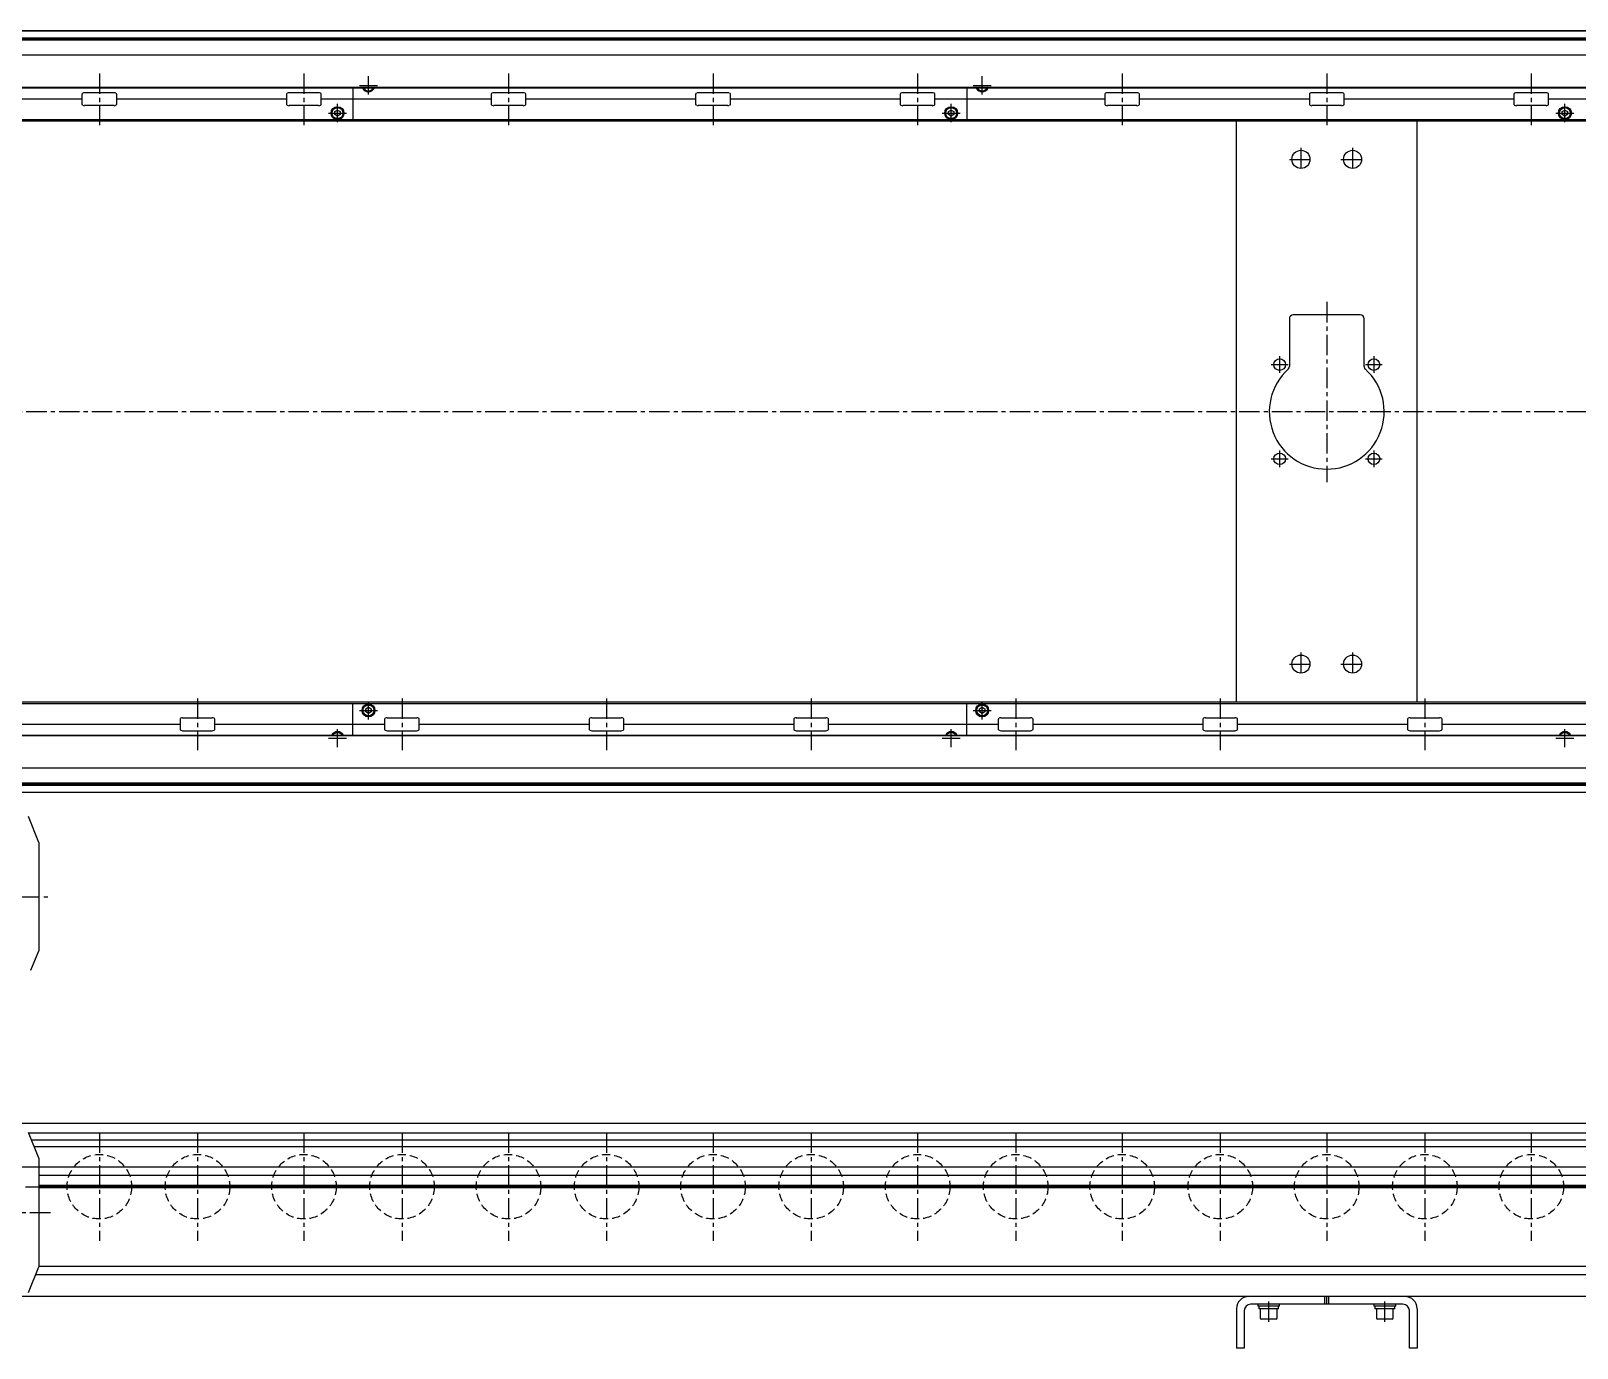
# Model space of a CAD drawing. Extents: x -10 to 3757, y -8 to 1101.
# Drawn here: x 676 to 1874, y 28 to 1048 of the extents above; entities that cross this region are included whole.
import ezdxf

# ---------------------------------------------------------------- set-up
doc = ezdxf.new("R2010")
doc.units = 0
doc.header["$LTSCALE"] = 0.5
doc.linetypes.add('CENTER', pattern=[50.8, 31.75, -6.35, 6.35, -6.35])
doc.linetypes.add('DASHED', pattern=[19.05, 12.7, -6.35])
for name, color, linetype in [('MSM_CENTER', 1, 'CENTER'), ('MSM_CONTINUOUS', 7, 'CONTINUOUS'), ('MSM_DASHED', 4, 'DASHED')]:
    doc.layers.add(name, color=color, linetype=linetype)

msp = doc.modelspace()

# ---------------------------------------------------------------- linework, layer by layer
at = {"layer": 'MSM_CENTER'}
for p, q in [((729.3, 1015.5), (729.3, 975.5)), ((887.8, 1015.5), (887.8, 975.5)), ((937.8, 999.2), (937.8, 1013.3)), ((1046.3, 1015.5), (1046.3, 975.5)), ((1204.8, 1015.5), (1204.8, 975.5)), ((1363.3, 1015.5), (1363.3, 975.5)), ((1413.3, 999.2), (1413.3, 1013.3)), ((1521.8, 1015.5), (1521.8, 975.5)), ((1680.3, 1015.5), (1680.3, 975.5)), ((1838.8, 1015.5), (1838.8, 975.5)), ((930.8, 1006.2), (944.8, 1006.2)), ((1406.3, 1006.2), (1420.3, 1006.2)), ((906.8, 984.7), (920.8, 984.7)), ((913.8, 977.7), (913.8, 991.8)), ((1382.3, 984.7), (1396.3, 984.7)), ((1389.3, 977.7), (1389.3, 991.8)), ((1857.8, 984.7), (1871.8, 984.7)), ((1864.8, 977.7), (1864.8, 991.8)), ((1651.3, 948.9), (1669.3, 948.9)), ((1660.3, 957.9), (1660.3, 939.9)), ((1691.3, 948.9), (1709.3, 948.9)), ((1700.3, 957.9), (1700.3, 939.9)), ((1680.3, 838.4), (1680.3, 698.9)), ((1643.8, 796.4), (1643.8, 783.4)), ((1716.8, 796.4), (1716.8, 783.4)), ((1637.3, 789.9), (1650.3, 789.9)), ((1710.3, 789.9), (1723.3, 789.9)), ((2999.9, 753.4), (359.8, 753.4)), ((1643.8, 723.4), (1643.8, 710.4)), ((1716.8, 723.4), (1716.8, 710.4)), ((1637.3, 716.9), (1650.3, 716.9)), ((1710.3, 716.9), (1723.3, 716.9)), ((1660.3, 566.9), (1660.3, 548.9)), ((1700.3, 566.9), (1700.3, 548.9)), ((1651.3, 557.9), (1669.3, 557.9)), ((1691.3, 557.9), (1709.3, 557.9)), ((805.3, 531.3), (805.3, 491.3)), ((937.8, 515), (937.8, 529)), ((963.8, 531.3), (963.8, 491.3)), ((1122.3, 531.3), (1122.3, 491.3)), ((1280.8, 531.3), (1280.8, 491.3)), ((1413.3, 515), (1413.3, 529)), ((1439.3, 531.3), (1439.3, 491.3)), ((1597.8, 531.3), (1597.8, 491.3)), ((1756.3, 531.3), (1756.3, 491.3)), ((930.8, 522), (944.8, 522)), ((1406.3, 522), (1420.3, 522)), ((913.8, 493.5), (913.8, 507.5)), ((1389.3, 493.5), (1389.3, 507.5)), ((1864.8, 493.5), (1864.8, 507.5)), ((906.8, 500.5), (920.8, 500.5)), ((1382.3, 500.5), (1396.3, 500.5)), ((1857.8, 500.5), (1871.8, 500.5)), ((362.3, 377.7), (692.3, 377.7)), ((729.3, 195), (729.3, 111)), ((805.3, 195), (805.3, 111)), ((887.8, 195), (887.8, 111)), ((963.8, 195), (963.8, 111)), ((1046.3, 195), (1046.3, 111)), ((1122.3, 195), (1122.3, 111)), ((1204.8, 195), (1204.8, 111)), ((1280.8, 195), (1280.8, 111)), ((1363.3, 195), (1363.3, 111)), ((1439.3, 195), (1439.3, 111)), ((1521.8, 195), (1521.8, 111)), ((1597.8, 195), (1597.8, 111)), ((1680.3, 195), (1680.3, 111)), ((1756.3, 195), (1756.3, 111)), ((1838.8, 195), (1838.8, 111)), ((367.3, 153), (2990.3, 153)), ((472.3, 133), (692.3, 133)), ((1635.3, 48.4), (1635.3, 64)), ((1725.3, 48.4), (1725.3, 64))]:
    msp.add_line(p, q, dxfattribs=at)
at = {"layer": 'MSM_CONTINUOUS'}
for p, q in [((2989.9, 1048.4), (370.7, 1048.4)), ((2988.3, 1048.3), (372.3, 1048.3)), ((2963.6, 1042.9), (396.9, 1042.9)), ((2963.6, 1041.2), (396.9, 1041.2)), ((2963.5, 1042), (397, 1042)), ((2988.3, 1029.5), (372.3, 1029.5)), ((2988.3, 1004.1), (372.3, 1004.1)), ((2988.3, 1004.5), (422.3, 1004.5)), ((715.8, 995.5), (584.2, 995.5)), ((715.8, 999.5), (715.8, 991.5)), ((740.7, 1000.5), (717.8, 1000.5)), ((742.7, 991.5), (742.7, 999.5)), ((874.3, 995.5), (742.7, 995.5)), ((874.3, 999.5), (874.3, 991.5)), ((899.2, 1000.5), (876.3, 1000.5)), ((901.2, 991.5), (901.2, 999.5)), ((1032.8, 995.5), (901.2, 995.5)), ((925.8, 1004.1), (925.8, 979.4)), ((937.8, 1003.9), (937.4, 1004.1)), ((938.1, 1004.1), (937.8, 1003.9)), ((1032.8, 999.5), (1032.8, 991.5)), ((1057.7, 1000.5), (1034.8, 1000.5)), ((1059.7, 991.5), (1059.7, 999.5)), ((1191.3, 995.5), (1059.7, 995.5)), ((1191.3, 999.5), (1191.3, 991.5)), ((1216.2, 1000.5), (1193.3, 1000.5)), ((1218.2, 991.5), (1218.2, 999.5)), ((1349.8, 995.5), (1218.2, 995.5)), ((1349.8, 999.5), (1349.8, 991.5)), ((1374.7, 1000.5), (1351.8, 1000.5)), ((1376.7, 991.5), (1376.7, 999.5)), ((1508.3, 995.5), (1376.7, 995.5)), ((1401.3, 1004.1), (1401.3, 979.4)), ((1413.3, 1003.9), (1412.9, 1004.1)), ((1413.6, 1004.1), (1413.3, 1003.9)), ((1508.3, 999.5), (1508.3, 991.5)), ((1533.2, 1000.5), (1510.3, 1000.5)), ((1535.2, 991.5), (1535.2, 999.5)), ((1666.8, 995.5), (1535.2, 995.5)), ((1666.8, 999.5), (1666.8, 991.5)), ((1691.7, 1000.5), (1668.8, 1000.5)), ((1693.7, 991.5), (1693.7, 999.5)), ((1825.3, 995.5), (1693.7, 995.5)), ((1825.3, 999.5), (1825.3, 991.5)), ((1850.2, 1000.5), (1827.3, 1000.5)), ((1852.2, 991.5), (1852.2, 999.5)), ((1983.8, 995.5), (1852.2, 995.5)), ((740.7, 990.5), (717.8, 990.5)), ((899.2, 990.5), (876.3, 990.5)), ((911.8, 985.9), (913.8, 987.1)), ((911.8, 983.6), (911.8, 985.9)), ((913.8, 982.4), (911.8, 983.6)), ((913.8, 987.1), (915.8, 985.9)), ((915.8, 983.6), (913.8, 982.4)), ((915.8, 985.9), (915.8, 983.6)), ((1057.7, 990.5), (1034.8, 990.5)), ((1216.2, 990.5), (1193.3, 990.5)), ((1374.7, 990.5), (1351.8, 990.5)), ((1387.3, 985.9), (1389.3, 987.1)), ((1387.3, 983.6), (1387.3, 985.9)), ((1389.3, 982.4), (1387.3, 983.6)), ((1389.3, 987.1), (1391.3, 985.9)), ((1391.3, 983.6), (1389.3, 982.4)), ((1391.3, 985.9), (1391.3, 983.6)), ((1533.2, 990.5), (1510.3, 990.5)), ((1691.7, 990.5), (1668.8, 990.5)), ((1850.2, 990.5), (1827.3, 990.5)), ((1862.8, 985.9), (1864.8, 987.1)), ((1862.8, 983.6), (1862.8, 985.9)), ((1864.8, 982.4), (1862.8, 983.6)), ((1864.8, 987.1), (1866.8, 985.9)), ((1866.8, 983.6), (1864.8, 982.4)), ((1866.8, 985.9), (1866.8, 983.6)), ((2986.3, 979.4), (450.3, 979.4)), ((2989.9, 978.4), (450.3, 978.4)), ((1610.3, 528.4), (1610.3, 978.4)), ((1750.3, 528.4), (1750.3, 978.4)), ((1706.3, 828.4), (1654.3, 828.4)), ((1651.3, 825.4), (1651.3, 788.5)), ((1709.3, 788.5), (1709.3, 825.4)), ((2989.9, 528.4), (450.3, 528.4)), ((450.3, 527.4), (2986.3, 527.4)), ((925.8, 502.6), (925.8, 527.4)), ((1401.3, 502.6), (1401.3, 527.4)), ((791.8, 515.3), (791.8, 507.3)), ((793.8, 516.3), (816.7, 516.3)), ((818.7, 507.3), (818.7, 515.3)), ((935.8, 523.2), (937.8, 524.4)), ((935.8, 520.9), (935.8, 523.2)), ((937.8, 519.7), (935.8, 520.9)), ((937.8, 524.4), (939.8, 523.2)), ((939.8, 520.9), (937.8, 519.7)), ((939.8, 523.2), (939.8, 520.9)), ((950.3, 515.3), (950.3, 507.3)), ((952.3, 516.3), (975.2, 516.3)), ((977.2, 507.3), (977.2, 515.3)), ((1108.8, 515.3), (1108.8, 507.3)), ((1110.8, 516.3), (1133.7, 516.3)), ((1135.7, 507.3), (1135.7, 515.3)), ((1267.3, 515.3), (1267.3, 507.3)), ((1269.3, 516.3), (1292.2, 516.3)), ((1294.2, 507.3), (1294.2, 515.3)), ((1411.3, 523.2), (1413.3, 524.4)), ((1411.3, 520.9), (1411.3, 523.2)), ((1413.3, 519.7), (1411.3, 520.9)), ((1413.3, 524.4), (1415.3, 523.2)), ((1415.3, 520.9), (1413.3, 519.7)), ((1415.3, 523.2), (1415.3, 520.9)), ((1425.8, 515.3), (1425.8, 507.3)), ((1427.8, 516.3), (1450.7, 516.3)), ((1452.7, 507.3), (1452.7, 515.3)), ((1584.3, 515.3), (1584.3, 507.3)), ((1586.3, 516.3), (1609.2, 516.3)), ((1611.2, 507.3), (1611.2, 515.3)), ((1742.8, 515.3), (1742.8, 507.3)), ((1744.8, 516.3), (1767.7, 516.3)), ((1769.7, 507.3), (1769.7, 515.3)), ((660.2, 511.3), (791.8, 511.3)), ((793.8, 506.3), (816.7, 506.3)), ((818.7, 511.3), (950.3, 511.3)), ((952.3, 506.3), (975.2, 506.3)), ((977.2, 511.3), (1108.8, 511.3)), ((1110.8, 506.3), (1133.7, 506.3)), ((1135.7, 511.3), (1267.3, 511.3)), ((1269.3, 506.3), (1292.2, 506.3)), ((1294.2, 511.3), (1425.8, 511.3)), ((1427.8, 506.3), (1450.7, 506.3)), ((1452.7, 511.3), (1584.3, 511.3)), ((1586.3, 506.3), (1609.2, 506.3)), ((1611.2, 511.3), (1742.8, 511.3)), ((1744.8, 506.3), (1767.7, 506.3)), ((1769.7, 511.3), (1901.3, 511.3)), ((2988.3, 502.6), (372.3, 502.6)), ((2988.3, 502.2), (422.3, 502.2)), ((913.4, 502.6), (913.8, 502.9)), ((913.8, 502.9), (914.1, 502.6)), ((1388.9, 502.6), (1389.3, 502.9)), ((1389.3, 502.9), (1389.6, 502.6)), ((1864.4, 502.6), (1864.8, 502.9)), ((1864.8, 502.9), (1865.1, 502.6)), ((2988.3, 477.2), (372.3, 477.2)), ((2989.9, 458.4), (370.7, 458.4)), ((2988.3, 458.4), (372.3, 458.4)), ((2963.6, 465.6), (396.9, 465.6)), ((2963.6, 463.9), (396.9, 463.9)), ((2963.5, 464.7), (397, 464.7)), ((682.3, 419.7), (674.3, 439.7)), ((682.3, 419.7), (682.3, 335.7)), ((676.3, 320.7), (682.3, 335.7)), ((2988.3, 202), (372.3, 202)), ((682.3, 175), (674.3, 195)), ((2988.3, 194.6), (674.4, 194.6)), ((2872.3, 189), (676.7, 189)), ((2872.3, 184), (678.7, 184)), ((2772.3, 168.2), (667.3, 168.2)), ((682.3, 175), (682.3, 91)), ((2772.3, 161.8), (682.3, 161.8)), ((2772.3, 153.9), (682.3, 153.9)), ((2772.3, 153), (682.3, 153)), ((2772.3, 152.1), (682.3, 152.1)), ((674.3, 71), (682.3, 91)), ((2772.3, 84.8), (679.8, 84.8)), ((2772.3, 91.3), (682.3, 91.3)), ((2989.9, 68), (472.3, 68)), ((1739.3, 62), (1621.3, 62)), ((1626.8, 62), (1626.8, 60.4)), ((1643.8, 60.4), (1626.8, 60.4)), ((1627.6, 60.4), (1627.6, 58.4)), ((1643, 58.4), (1643, 60.4)), ((1643.8, 60.4), (1643.8, 62)), ((1678.8, 62), (1678.8, 68)), ((1680.3, 62), (1680.3, 68)), ((1681.8, 62), (1681.8, 68)), ((1716.8, 62), (1716.8, 60.4)), ((1733.8, 60.4), (1716.8, 60.4)), ((1717.6, 60.4), (1717.6, 58.4)), ((1733, 58.4), (1733, 60.4)), ((1733.8, 60.4), (1733.8, 62)), ((1610.3, 58.5), (1610.3, 28)), ((1616.3, 57), (1616.3, 28)), ((1643, 58.4), (1627.6, 58.4)), ((1628.8, 58.4), (1628.8, 51.2)), ((1641, 50.4), (1629.6, 50.4)), ((1641.8, 51.2), (1641.8, 58.4)), ((1733, 58.4), (1717.6, 58.4)), ((1718.8, 58.4), (1718.8, 51.2)), ((1731, 50.4), (1719.6, 50.4)), ((1731.8, 51.2), (1731.8, 58.4)), ((1744.3, 28), (1744.3, 57)), ((1750.3, 58.5), (1750.3, 28)), ((1616.3, 28), (1610.3, 28)), ((1750.3, 28), (1744.3, 28))]:
    msp.add_line(p, q, dxfattribs=at)
for centre, radius in [((913.8, 984.7), 5), ((913.8, 984.7), 4.25), ((1389.3, 984.7), 5), ((1389.3, 984.7), 4.25), ((1864.8, 984.7), 5), ((1864.8, 984.7), 4.25), ((1660.3, 948.9), 7), ((1700.3, 948.9), 7), ((1643.8, 789.9), 4.5), ((1716.8, 789.9), 4.5), ((1643.8, 716.9), 4.5), ((1716.8, 716.9), 4.5), ((1660.3, 557.9), 7), ((1700.3, 557.9), 7), ((937.8, 522), 5), ((937.8, 522), 4.25), ((1413.3, 522), 5), ((1413.3, 522), 4.25)]:
    msp.add_circle(centre, radius, dxfattribs=at)
for centre, radius, start, end in [((716.7, 999.4), 0.882, 115.5328, 172.1027), ((717.8, 997.1), 3.41, 89.6687, 115.2454), ((740.7, 997.1), 3.41, 64.7546, 90.3313), ((741.8, 999.4), 0.882, 7.8973, 64.4672), ((875.2, 999.4), 0.882, 115.5328, 172.1027), ((876.3, 997.1), 3.41, 89.6687, 115.2454), ((899.2, 997.1), 3.41, 64.7546, 90.3313), ((900.3, 999.4), 0.882, 7.8973, 64.4672), ((937.8, 1006.2), 5, 204.8346, 335.1654), ((937.8, 1006.2), 4.25, 209.6116, 330.3884), ((1033.7, 999.4), 0.882, 115.5328, 172.1027), ((1034.8, 997.1), 3.41, 89.6687, 115.2454), ((1057.7, 997.1), 3.41, 64.7546, 90.3313), ((1058.8, 999.4), 0.882, 7.8973, 64.4672), ((1192.2, 999.4), 0.882, 115.5328, 172.1027), ((1193.3, 997.1), 3.41, 89.6687, 115.2454), ((1216.2, 997.1), 3.41, 64.7546, 90.3313), ((1217.3, 999.4), 0.882, 7.8973, 64.4672), ((1350.7, 999.4), 0.882, 115.5328, 172.1027), ((1351.8, 997.1), 3.41, 89.6687, 115.2454), ((1374.7, 997.1), 3.41, 64.7546, 90.3313), ((1375.8, 999.4), 0.882, 7.8973, 64.4672), ((1413.3, 1006.2), 5, 204.8346, 335.1654), ((1413.3, 1006.2), 4.25, 209.6116, 330.3884), ((1509.2, 999.4), 0.882, 115.5328, 172.1027), ((1510.3, 997.1), 3.41, 89.6687, 115.2454), ((1533.2, 997.1), 3.41, 64.7546, 90.3313), ((1534.3, 999.4), 0.882, 7.8973, 64.4672), ((1667.7, 999.4), 0.882, 115.5328, 172.1027), ((1668.8, 997.1), 3.41, 89.6687, 115.2454), ((1691.7, 997.1), 3.41, 64.7546, 90.3313), ((1692.8, 999.4), 0.882, 7.8973, 64.4672), ((1826.2, 999.4), 0.882, 115.5328, 172.1027), ((1827.3, 997.1), 3.41, 89.6687, 115.2454), ((1850.2, 997.1), 3.41, 64.7546, 90.3313), ((1851.3, 999.4), 0.882, 7.8973, 64.4672), ((716.7, 991.6), 0.882, 187.8973, 244.4672), ((717.8, 993.9), 3.41, 244.7546, 270.3313), ((740.7, 993.9), 3.41, 269.6687, 295.2454), ((741.8, 991.6), 0.882, 295.5328, 352.1027), ((875.2, 991.6), 0.882, 187.8973, 244.4672), ((876.3, 993.9), 3.41, 244.7546, 270.3313), ((899.2, 993.9), 3.41, 269.6687, 295.2454), ((900.3, 991.6), 0.882, 295.5328, 352.1027), ((1033.7, 991.6), 0.882, 187.8973, 244.4672), ((1034.8, 993.9), 3.41, 244.7546, 270.3313), ((1057.7, 993.9), 3.41, 269.6687, 295.2454), ((1058.8, 991.6), 0.882, 295.5328, 352.1027), ((1192.2, 991.6), 0.882, 187.8973, 244.4672), ((1193.3, 993.9), 3.41, 244.7546, 270.3313), ((1216.2, 993.9), 3.41, 269.6687, 295.2454), ((1217.3, 991.6), 0.882, 295.5328, 352.1027), ((1350.7, 991.6), 0.882, 187.8973, 244.4672), ((1351.8, 993.9), 3.41, 244.7546, 270.3313), ((1374.7, 993.9), 3.41, 269.6687, 295.2454), ((1375.8, 991.6), 0.882, 295.5328, 352.1027), ((1509.2, 991.6), 0.882, 187.8973, 244.4672), ((1510.3, 993.9), 3.41, 244.7546, 270.3313), ((1533.2, 993.9), 3.41, 269.6687, 295.2454), ((1534.3, 991.6), 0.882, 295.5328, 352.1027), ((1667.7, 991.6), 0.882, 187.8973, 244.4672), ((1668.8, 993.9), 3.41, 244.7546, 270.3313), ((1691.7, 993.9), 3.41, 269.6687, 295.2454), ((1692.8, 991.6), 0.882, 295.5328, 352.1027), ((1826.2, 991.6), 0.882, 187.8973, 244.4672), ((1827.3, 993.9), 3.41, 244.7546, 270.3313), ((1850.2, 993.9), 3.41, 269.6687, 295.2454), ((1851.3, 991.6), 0.882, 295.5328, 352.1027), ((1654.3, 825.4), 3, 90, 180), ((1706.3, 825.4), 3, 0, 90), ((1680.3, 753.4), 44.5, 132.3521, 47.6479), ((1648.3, 788.5), 3, 312.3521, 360), ((1712.3, 788.5), 3, 180, 227.6479), ((792.7, 515.2), 0.882, 115.5328, 172.1027), ((793.8, 512.9), 3.41, 89.6687, 115.2454), ((816.7, 512.9), 3.41, 64.7546, 90.3313), ((817.8, 515.2), 0.882, 7.8973, 64.4672), ((951.2, 515.2), 0.882, 115.5328, 172.1027), ((952.3, 512.9), 3.41, 89.6687, 115.2454), ((975.2, 512.9), 3.41, 64.7546, 90.3313), ((976.3, 515.2), 0.882, 7.8973, 64.4672), ((1109.7, 515.2), 0.882, 115.5328, 172.1027), ((1110.8, 512.9), 3.41, 89.6687, 115.2454), ((1133.7, 512.9), 3.41, 64.7546, 90.3313), ((1134.8, 515.2), 0.882, 7.8973, 64.4672), ((1268.2, 515.2), 0.882, 115.5328, 172.1027), ((1269.3, 512.9), 3.41, 89.6687, 115.2454), ((1292.2, 512.9), 3.41, 64.7546, 90.3313), ((1293.3, 515.2), 0.882, 7.8973, 64.4672), ((1426.7, 515.2), 0.882, 115.5328, 172.1027), ((1427.8, 512.9), 3.41, 89.6687, 115.2454), ((1450.7, 512.9), 3.41, 64.7546, 90.3313), ((1451.8, 515.2), 0.882, 7.8973, 64.4672), ((1585.2, 515.2), 0.882, 115.5328, 172.1027), ((1586.3, 512.9), 3.41, 89.6687, 115.2454), ((1609.2, 512.9), 3.41, 64.7546, 90.3313), ((1610.3, 515.2), 0.882, 7.8973, 64.4672), ((1743.7, 515.2), 0.882, 115.5328, 172.1027), ((1744.8, 512.9), 3.41, 89.6687, 115.2454), ((1767.7, 512.9), 3.41, 64.7546, 90.3313), ((1768.8, 515.2), 0.882, 7.8973, 64.4672), ((792.7, 507.4), 0.882, 187.8973, 244.4672), ((793.8, 509.7), 3.41, 244.7546, 270.3313), ((816.7, 509.7), 3.41, 269.6687, 295.2454), ((817.8, 507.4), 0.882, 295.5328, 352.1027), ((913.8, 500.5), 5, 24.8346, 155.1654), ((913.8, 500.5), 4.25, 29.6116, 150.3884), ((951.2, 507.4), 0.882, 187.8973, 244.4672), ((952.3, 509.7), 3.41, 244.7546, 270.3313), ((975.2, 509.7), 3.41, 269.6687, 295.2454), ((976.3, 507.4), 0.882, 295.5328, 352.1027), ((1109.7, 507.4), 0.882, 187.8973, 244.4672), ((1110.8, 509.7), 3.41, 244.7546, 270.3313), ((1133.7, 509.7), 3.41, 269.6687, 295.2454), ((1134.8, 507.4), 0.882, 295.5328, 352.1027), ((1268.2, 507.4), 0.882, 187.8973, 244.4672), ((1269.3, 509.7), 3.41, 244.7546, 270.3313), ((1292.2, 509.7), 3.41, 269.6687, 295.2454), ((1293.3, 507.4), 0.882, 295.5328, 352.1027), ((1389.3, 500.5), 5, 24.8346, 155.1654), ((1389.3, 500.5), 4.25, 29.6116, 150.3884), ((1426.7, 507.4), 0.882, 187.8973, 244.4672), ((1427.8, 509.7), 3.41, 244.7546, 270.3313), ((1450.7, 509.7), 3.41, 269.6687, 295.2454), ((1451.8, 507.4), 0.882, 295.5328, 352.1027), ((1585.2, 507.4), 0.882, 187.8973, 244.4672), ((1586.3, 509.7), 3.41, 244.7546, 270.3313), ((1609.2, 509.7), 3.41, 269.6687, 295.2454), ((1610.3, 507.4), 0.882, 295.5328, 352.1027), ((1743.7, 507.4), 0.882, 187.8973, 244.4672), ((1744.8, 509.7), 3.41, 244.7546, 270.3313), ((1767.7, 509.7), 3.41, 269.6687, 295.2454), ((1768.8, 507.4), 0.882, 295.5328, 352.1027), ((1864.8, 500.5), 5, 24.8346, 155.1654), ((1864.8, 500.5), 4.25, 29.6116, 150.3884), ((1619.8, 58.5), 9.5, 90, 180), ((1621.3, 57), 5, 90, 180), ((1739.3, 57), 5, 0, 90), ((1740.8, 58.5), 9.5, 0, 90), ((1629.6, 51.2), 0.8, 180, 270), ((1641, 51.2), 0.8, 270, 0), ((1719.6, 51.2), 0.8, 180, 270), ((1731, 51.2), 0.8, 270, 0)]:
    msp.add_arc(centre, radius, start, end, dxfattribs=at)
at = {"layer": 'MSM_DASHED'}
for centre in [(729.3, 153), (805.3, 153), (887.8, 153), (963.8, 153), (1046.3, 153), (1122.3, 153), (1204.8, 153), (1280.8, 153), (1363.3, 153), (1439.3, 153), (1521.8, 153), (1597.8, 153), (1680.3, 153), (1756.3, 153), (1838.8, 153)]:
    msp.add_circle(centre, 25, dxfattribs=at)

doc.saveas('drawing.dxf')
